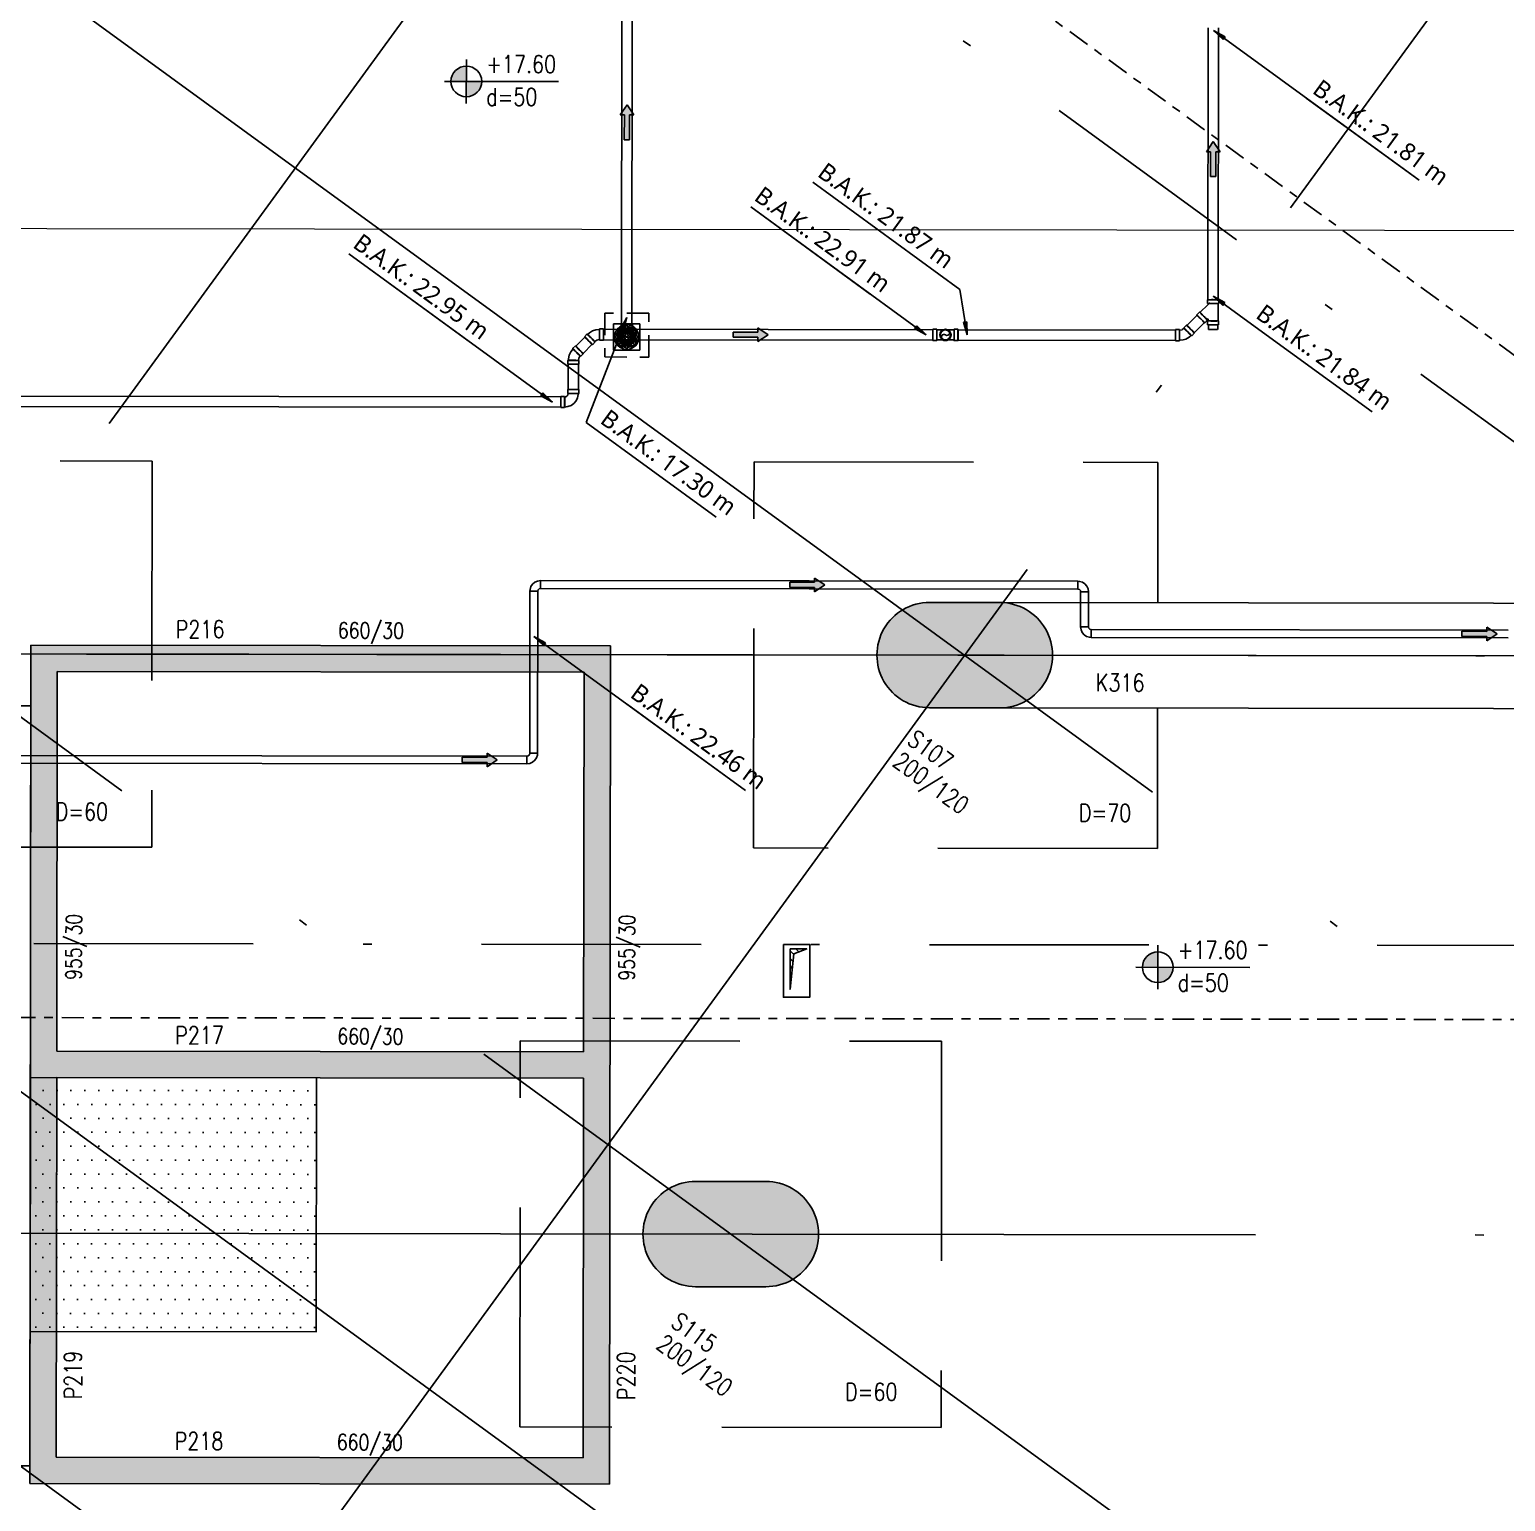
# Model space of a CAD drawing. Header units: millimetres. Extents: x 400382 to 401500, y 4543975 to 4544133.
# Drawn here: x 400808.75 to 400825.56, y 4544073.12 to 4544089.9 of the extents above; entities that cross this region are included whole.
import ezdxf
from ezdxf.enums import TextEntityAlignment as Align

# ---------------------------------------------------------------- set-up
doc = ezdxf.new("R2010")
doc.units = ezdxf.units.MM
for name, pattern in [('AKS', [3, 2.5, -0.25, 0, -0.25]), ('CENTER', [2, 1.25, -0.25, 0.25, -0.25]), ('CIZGI', [0.4, 0.25, -0.15]), ('CONTINU', [0]), ('DASHDOT2', [0.5, 0.25, -0.125, 0, -0.125]), ('HIDDEN', [0.375, 0.25, -0.125])]:
    doc.linetypes.add(name, pattern=pattern)
doc.layers.add('A-DETL', color=90, linetype='Continuous', lineweight=15)
for name, color, linetype in [('aks prota', 2, 'AKS'), ('bosluk prota', 2, 'Continuous'), ('bosluk tarama prota', 8, 'Continuous'), ('kiriş prota', 6, 'Continuous'), ('kolon prota', 1, 'Continuous'), ('kolon tarama prota', 252, 'Continuous'), ('lkolon prota', 4, 'Continuous'), ('lperde prota', 4, 'Continuous'), ('merdiven prota', 2, 'Continuous'), ('perde prota', 1, 'Continuous'), ('PRT-AL-TUNEL_EKSENI', 14, 'DASHDOT2'), ('PRT-MI-a_fit_drainage', 10, 'Continuous'), ('skesit prota', 7, 'Continuous'), ('st-s_level (kot)', 6, 'Continuous'), ('st-s_levelmark (kot işareti)', 4, 'Continuous'), ('TARAMA', 8, 'Continuous'), ('temel prota', 6, 'Continuous'), ('tkolon prota', 6, 'Continuous'), ('tperde prota', 6, 'Continuous')]:
    doc.layers.add(name, color=color, linetype=linetype)
doc.styles.add('OLCU', font='romanstw.shx')
doc.styles.add('Segoe UI Light_1', font='', dxfattribs={"height": 200})
doc.styles.add('TKIRIS', font='romanstw.shx')
doc.styles.add('tkolon', font='romanstw.shx')
doc.styles.get('Segoe UI Light_1').set_extended_font_data('Segoe UI Light')

# ---------------------------------------------------------------- blocks, each defined once
blk = doc.blocks.new('Flow Direction - Flow Direction _25mm_-1035271-_17_70 m  ARA KAT')
at = {"layer": 'TARAMA'}
blk.add_hatch(color=256, dxfattribs=at).paths.add_polyline_path([(0, 0), (-117, -78), (-117, -30), (-400, -30), (-400, 30), (-117, 30), (-117, 78)], flags=0)
for p, q in [((-117, 30), (-400, 30)), ((-400, 30), (-400, -30)), ((-117, 30), (-400, 30)), ((-400, 30), (-400, -30)), ((0, 0), (-117, 78)), ((-117, 78), (-117, 30)), ((-117, 78), (0, 0)), ((-117, 30), (-117, 78)), ((-117, -78), (0, 0)), ((-117, -78), (0, 0)), ((-400, -30), (-117, -30)), ((-117, -30), (-400, -30)), ((-117, -30), (-117, -78)), ((-117, -30), (-117, -78))]:
    blk.add_line(p, q, dxfattribs=at)
blk = doc.blocks.new('17.60 mekanik')
at = {"layer": 'kolon tarama prota'}
for points in [[(141273.4, 63373.5), (141284.4, 63363.1), (141286.7, 63366.3)], [(141273.4, 63070.6), (141284.4, 63060.2), (141286.7, 63063.4)], [(140605.6, 63045.6), (140598.4, 63032.3), (140602.1, 63030.9)], [(140946.8, 63026.2), (140935.9, 63036.6), (140933.5, 63033.4)], [(140993.3, 63026.2), (140992.9, 63041.3), (140989, 63040.7)], [(140521, 62949.2), (140510, 62959.6), (140507.7, 62956.4)], [(140500.2, 62682.1), (140511.2, 62671.6), (140513.5, 62674.8)]]:
    blk.add_hatch(color=256, dxfattribs=at).paths.add_polyline_path(points, flags=0)
for p, q in [((140599.7, 63603), (140599.7, 63037.6)), ((140611.5, 63037.6), (140611.5, 63603)), ((141267.5, 63376.4), (141267.5, 63066.7)), ((141273.4, 63373.5), (141284.4, 63363.1)), ((141286.7, 63366.3), (141273.4, 63373.5)), ((141273.4, 63373.5), (141507.9, 63203.2)), ((141279.3, 63066.7), (141279.3, 63376.4)), ((141284.4, 63363.1), (141286.7, 63366.3)), ((141507.9, 63203.2), (141379.2, 63296.6)), ((140985.1, 63077.9), (140817.3, 63199.9)), ((140746.6, 63171.7), (140882.9, 63072.6)), ((140946.8, 63026.2), (140746.6, 63171.7)), ((140288.8, 63117.9), (140427.8, 63016.9)), ((140521, 62949.2), (140288.8, 63117.9)), ((140993.3, 63026.2), (140985.1, 63077.9)), ((141267.7, 63061.3), (141258.5, 63052.1)), ((141267, 63066.7), (141267, 63062.3)), ((141267.7, 63062.3), (141267.7, 63061.3)), ((141269.4, 63062.9), (141268.7, 63062.3)), ((141270, 63062.3), (141270, 63062.3)), ((141273.4, 63070.6), (141284.4, 63060.2)), ((141286.7, 63063.4), (141273.4, 63070.6)), ((141273.4, 63070.6), (141313, 63041.8)), ((141279.1, 63042.5), (141279.1, 63062.3)), ((141279.8, 63062.3), (141279.8, 63066.7)), ((141284.4, 63060.2), (141286.7, 63063.4)), ((140605.6, 63045.6), (140559.6, 62926)), ((140605.6, 63045.6), (140598.4, 63032.3)), ((140602.1, 63030.9), (140605.6, 63045.6)), ((141255.3, 63049.1), (141243.6, 63037.4)), ((141258.1, 63052.6), (141254.9, 63049.4)), ((141263.9, 63040.4), (141267.1, 63043.6)), ((141266.6, 63044), (141267.7, 63045.1)), ((141267, 63042.5), (141267, 63038.1)), ((141267.7, 63045.1), (141267.7, 63042.5)), ((141279.8, 63038.1), (141279.8, 63042.5)), ((141313, 63041.8), (141454.6, 62939)), ((140560.6, 63026.8), (140557.5, 63023.6)), ((140579.1, 63032.6), (140574.6, 63032.6)), ((140954.3, 63032.1), (140579.1, 63032.1)), ((140620.6, 63038.3), (140590.6, 63038.3)), ((140590.6, 63038.3), (140590.6, 63008.3)), ((140590.6, 63008.3), (140590.6, 63038.3)), ((140590.6, 63038.3), (140620.6, 63038.3)), ((140590.6, 63038.3), (140590.6, 63038.3)), ((140598.4, 63032.3), (140602.1, 63030.9)), ((140599.2, 63037.6), (140599.2, 63033.1)), ((140605.1, 63037.3), (140605.1, 63035.3)), ((140605.1, 63035.3), (140605.1, 63037.3)), ((140605.1, 63037.3), (140605.1, 63037.3)), ((140605.1, 63035.3), (140605.1, 63035.3)), ((140605.1, 63032.8), (140605.1, 63030.8)), ((140605.1, 63030.8), (140605.1, 63032.8)), ((140605.1, 63032.8), (140605.1, 63032.8)), ((140605.1, 63030.8), (140605.1, 63030.8)), ((140605.1, 63028.3), (140605.1, 63026.3)), ((140605.1, 63026.3), (140605.1, 63028.3)), ((140605.1, 63028.3), (140605.1, 63028.3)), ((140605.1, 63026.3), (140605.1, 63026.3)), ((140606.1, 63035.3), (140606.1, 63037.3)), ((140606.1, 63037.3), (140606.1, 63035.3)), ((140606.1, 63037.3), (140606.1, 63037.3)), ((140606.1, 63035.3), (140606.1, 63035.3)), ((140606.1, 63030.8), (140606.1, 63032.8)), ((140606.1, 63032.8), (140606.1, 63030.8)), ((140606.1, 63032.8), (140606.1, 63032.8)), ((140606.1, 63030.8), (140606.1, 63030.8)), ((140606.1, 63026.3), (140606.1, 63028.3)), ((140606.1, 63028.3), (140606.1, 63026.3)), ((140606.1, 63028.3), (140606.1, 63028.3)), ((140606.1, 63026.3), (140606.1, 63026.3)), ((140612, 63033.1), (140612, 63037.6)), ((140620.6, 63008.3), (140620.6, 63038.3)), ((140620.6, 63038.3), (140620.6, 63008.3)), ((140620.6, 63038.3), (140620.6, 63038.3)), ((140935.9, 63036.6), (140933.5, 63033.4)), ((140933.5, 63033.4), (140946.8, 63026.2)), ((140946.8, 63026.2), (140935.9, 63036.6)), ((140958.8, 63032.6), (140954.3, 63032.6)), ((140982.9, 63032.6), (140978.5, 63032.6)), ((141230.7, 63032.1), (140982.9, 63032.1)), ((140992.9, 63041.3), (140989, 63040.7)), ((140989, 63040.7), (140993.3, 63026.2)), ((140993.3, 63026.2), (140992.9, 63041.3)), ((141235.2, 63032.6), (141230.7, 63032.6)), ((141243.3, 63037.8), (141240.1, 63034.6)), ((141249.2, 63025.6), (141252.3, 63028.8)), ((141252, 63029.1), (141263.6, 63040.7)), ((141268.2, 63038.1), (141268.2, 63032.9)), ((141278.7, 63032.9), (141278.7, 63038.1)), ((140547.2, 63013.3), (140544, 63010.2)), ((140557.8, 63023.3), (140547.5, 63013)), ((140555.9, 63004.7), (140566.2, 63015)), ((140566.5, 63014.6), (140569.6, 63017.8)), ((140574.6, 63019.8), (140579.1, 63019.8)), ((140579.1, 63020.3), (140954.3, 63020.3)), ((140590.6, 63008.3), (140620.6, 63008.3)), ((140620.6, 63008.3), (140590.6, 63008.3)), ((140590.6, 63008.3), (140590.6, 63008.3)), ((140593.6, 63023.8), (140591.6, 63023.8)), ((140591.6, 63023.8), (140593.6, 63023.8)), ((140591.6, 63023.8), (140591.6, 63023.8)), ((140591.6, 63022.8), (140593.6, 63022.8)), ((140593.6, 63022.8), (140591.6, 63022.8)), ((140591.6, 63022.8), (140591.6, 63022.8)), ((140593.6, 63023.8), (140593.6, 63023.8)), ((140593.6, 63022.8), (140593.6, 63022.8)), ((140598.1, 63023.8), (140596.1, 63023.8)), ((140596.1, 63023.8), (140598.1, 63023.8)), ((140596.1, 63023.8), (140596.1, 63023.8)), ((140596.1, 63022.8), (140598.1, 63022.8)), ((140598.1, 63022.8), (140596.1, 63022.8)), ((140596.1, 63022.8), (140596.1, 63022.8)), ((140598.1, 63023.8), (140598.1, 63023.8)), ((140598.1, 63022.8), (140598.1, 63022.8)), ((140602.6, 63023.8), (140600.6, 63023.8)), ((140600.6, 63023.8), (140602.6, 63023.8)), ((140600.6, 63023.8), (140600.6, 63023.8)), ((140600.6, 63022.8), (140602.6, 63022.8)), ((140602.6, 63022.8), (140600.6, 63022.8)), ((140600.6, 63022.8), (140600.6, 63022.8)), ((140602.6, 63023.8), (140602.6, 63023.8)), ((140602.6, 63022.8), (140602.6, 63022.8)), ((140605.1, 63020.3), (140605.1, 63018.3)), ((140605.1, 63018.3), (140605.1, 63020.3)), ((140605.1, 63020.3), (140605.1, 63020.3)), ((140605.1, 63018.3), (140605.1, 63018.3)), ((140605.1, 63015.8), (140605.1, 63013.8)), ((140605.1, 63013.8), (140605.1, 63015.8)), ((140605.1, 63015.8), (140605.1, 63015.8)), ((140605.1, 63013.8), (140605.1, 63013.8)), ((140605.1, 63011.3), (140605.1, 63009.3)), ((140605.1, 63009.3), (140605.1, 63011.3)), ((140605.1, 63011.3), (140605.1, 63011.3)), ((140605.1, 63009.3), (140605.1, 63009.3)), ((140606.1, 63018.3), (140606.1, 63020.3)), ((140606.1, 63020.3), (140606.1, 63018.3)), ((140606.1, 63020.3), (140606.1, 63020.3)), ((140606.1, 63018.3), (140606.1, 63018.3)), ((140606.1, 63013.8), (140606.1, 63015.8)), ((140606.1, 63015.8), (140606.1, 63013.8)), ((140606.1, 63015.8), (140606.1, 63015.8)), ((140606.1, 63013.8), (140606.1, 63013.8)), ((140606.1, 63009.3), (140606.1, 63011.3)), ((140606.1, 63011.3), (140606.1, 63009.3)), ((140606.1, 63011.3), (140606.1, 63011.3)), ((140606.1, 63009.3), (140606.1, 63009.3)), ((140610.6, 63023.8), (140608.6, 63023.8)), ((140608.6, 63023.8), (140610.6, 63023.8)), ((140608.6, 63023.8), (140608.6, 63023.8)), ((140608.6, 63022.8), (140610.6, 63022.8)), ((140610.6, 63022.8), (140608.6, 63022.8)), ((140608.6, 63022.8), (140608.6, 63022.8)), ((140610.6, 63023.8), (140610.6, 63023.8)), ((140610.6, 63022.8), (140610.6, 63022.8)), ((140615.1, 63023.8), (140613.1, 63023.8)), ((140613.1, 63023.8), (140615.1, 63023.8)), ((140613.1, 63023.8), (140613.1, 63023.8)), ((140613.1, 63022.8), (140615.1, 63022.8)), ((140615.1, 63022.8), (140613.1, 63022.8)), ((140613.1, 63022.8), (140613.1, 63022.8)), ((140615.1, 63023.8), (140615.1, 63023.8)), ((140615.1, 63022.8), (140615.1, 63022.8)), ((140619.6, 63023.8), (140617.6, 63023.8)), ((140617.6, 63023.8), (140619.6, 63023.8)), ((140617.6, 63023.8), (140617.6, 63023.8)), ((140617.6, 63022.8), (140619.6, 63022.8)), ((140619.6, 63022.8), (140617.6, 63022.8)), ((140617.6, 63022.8), (140617.6, 63022.8)), ((140619.6, 63023.8), (140619.6, 63023.8)), ((140619.6, 63022.8), (140619.6, 63022.8)), ((140620.6, 63008.3), (140620.6, 63008.3)), ((140954.3, 63019.8), (140958.8, 63019.8)), ((140978.5, 63019.8), (140982.9, 63019.8)), ((140982.9, 63020.3), (141230.7, 63020.3)), ((141230.7, 63019.8), (141235.2, 63019.8)), ((140538.5, 62996.7), (140538.5, 62992.3)), ((140538.9, 62992.3), (140538.9, 62963.5)), ((140550.7, 62963.5), (140550.7, 62992.3)), ((140551.2, 62992.3), (140551.2, 62996.7)), ((140553.1, 63001.2), (140556.2, 63004.3)), ((140510, 62959.6), (140507.7, 62956.4)), ((140521, 62949.2), (140510, 62959.6)), ((140538.5, 62963.5), (140538.5, 62959)), ((140551.2, 62959), (140551.2, 62963.5)), ((140530.6, 62955.1), (139279.7, 62955.1)), ((139279.7, 62943.3), (140530.6, 62943.3)), ((140507.7, 62956.4), (140521, 62949.2)), ((140535, 62955.6), (140530.6, 62955.6)), ((140530.6, 62942.8), (140535, 62942.8)), ((140559.6, 62926), (140707.7, 62818.4)), ((141119.9, 62745.7), (140507.8, 62745.7)), ((140507.8, 62745.7), (140507.8, 62741.2)), ((140507.8, 62741.2), (140507.8, 62745.7)), ((140507.8, 62745.7), (140507.8, 62736.8)), ((140507.8, 62736.8), (140507.8, 62745.7)), ((140507.8, 62741.2), (140507.8, 62736.8)), ((140507.8, 62736.8), (140507.8, 62741.2)), ((141119.9, 62745.7), (141119.9, 62741.2)), ((141119.9, 62741.2), (141119.9, 62745.7)), ((141119.9, 62745.7), (141119.9, 62736.8)), ((141119.9, 62736.8), (141119.9, 62745.7)), ((141119.9, 62741.2), (141119.9, 62736.8)), ((141119.9, 62736.8), (141119.9, 62741.2)), ((140495.8, 62733.6), (140495.8, 62548.9)), ((140495.8, 62733.6), (140500.2, 62733.6)), ((140500.2, 62733.6), (140495.8, 62733.6)), ((140495.8, 62733.6), (140504.6, 62733.6)), ((140504.6, 62733.6), (140495.8, 62733.6)), ((140500.2, 62733.6), (140504.6, 62733.6)), ((140504.6, 62733.6), (140500.2, 62733.6)), ((140504.6, 62548.9), (140504.6, 62733.6)), ((140507.8, 62736.8), (141119.9, 62736.8)), ((141123, 62733.6), (141123, 62693.8)), ((141127.5, 62733.6), (141123, 62733.6)), ((141123, 62733.6), (141127.5, 62733.6)), ((141131.9, 62733.6), (141123, 62733.6)), ((141123, 62733.6), (141131.9, 62733.6)), ((141131.9, 62733.6), (141127.5, 62733.6)), ((141127.5, 62733.6), (141131.9, 62733.6)), ((141131.9, 62693.8), (141131.9, 62733.6)), ((141127.5, 62693.8), (141123, 62693.8)), ((141123, 62693.8), (141127.5, 62693.8)), ((141123, 62693.8), (141131.9, 62693.8)), ((141131.9, 62693.8), (141123, 62693.8)), ((141131.9, 62693.8), (141127.5, 62693.8)), ((141127.5, 62693.8), (141131.9, 62693.8)), ((141609.9, 62690.7), (141135.1, 62690.7)), ((141135.1, 62690.7), (141135.1, 62686.2)), ((141135.1, 62686.2), (141135.1, 62690.7)), ((141135.1, 62681.8), (141135.1, 62690.7)), ((141135.1, 62690.7), (141135.1, 62681.8)), ((140500.2, 62682.1), (140511.2, 62671.6)), ((140513.5, 62674.8), (140500.2, 62682.1)), ((140500.2, 62682.1), (140741.5, 62506.7)), ((140511.2, 62671.6), (140513.5, 62674.8)), ((141135.1, 62686.2), (141135.1, 62681.8)), ((141135.1, 62681.8), (141135.1, 62686.2)), ((141135.1, 62681.8), (141609.9, 62681.8)), ((140741.5, 62506.7), (140606.9, 62604.5)), ((140492.6, 62545.7), (139173.1, 62545.7)), ((140492.6, 62541.3), (140492.6, 62545.7)), ((140492.6, 62545.7), (140492.6, 62541.3)), ((140492.6, 62536.8), (140492.6, 62545.7)), ((140492.6, 62545.7), (140492.6, 62536.8)), ((140492.6, 62536.8), (140492.6, 62541.3)), ((140492.6, 62541.3), (140492.6, 62536.8)), ((140495.8, 62548.9), (140500.2, 62548.9)), ((140500.2, 62548.9), (140495.8, 62548.9)), ((140504.6, 62548.9), (140495.8, 62548.9)), ((140495.8, 62548.9), (140504.6, 62548.9)), ((140500.2, 62548.9), (140504.6, 62548.9)), ((140504.6, 62548.9), (140500.2, 62548.9)), ((139173.1, 62536.8), (140492.6, 62536.8))]:
    blk.add_line(p, q, dxfattribs=at)
at = {"layer": 'kolon tarama prota', "flags": 128}
for points in [[(140566.8, 63030.2), (140563.1, 63028.1), (140561.1, 63026.3)], [(140574.6, 63031.9), (140570.4, 63031.4), (140566.8, 63030.2)], [(140599.9, 63023.3), (140599.9, 63023.8), (140599.9, 63025.1), (140599.9, 63027.3), (140599.9, 63030), (140599.9, 63033), (140599.9, 63033.1)], [(140599.9, 63023.3), (140600.4, 63025.6), (140601.7, 63027.5), (140603.7, 63028.7), (140605.6, 63029)], [(140605.6, 63029), (140607.9, 63028.5), (140609.8, 63027.2), (140611, 63025.2), (140611.3, 63023.3)], [(140611.3, 63033.1), (140611.3, 63030.1), (140611.3, 63027.4), (140611.3, 63025.2), (140611.3, 63023.8), (140611.3, 63023.3), (140611.3, 63023.3)], [(140968.6, 63031.9), (140968.1, 63031.9), (140966.8, 63031.9), (140964.6, 63031.9), (140961.9, 63031.9), (140958.9, 63031.9), (140958.8, 63031.9)], [(140962.9, 63026.2), (140963.4, 63028.5), (140964.7, 63030.4), (140966.7, 63031.6), (140968.6, 63031.9)], [(140968.6, 63020.5), (140966.3, 63021), (140964.5, 63022.3), (140963.2, 63024.3), (140962.9, 63026.2)], [(140968.6, 63031.9), (140969.1, 63031.9), (140970.5, 63031.9), (140972.6, 63031.9), (140975.3, 63031.9), (140978.3, 63031.9), (140978.5, 63031.9)], [(140968.6, 63031.9), (140970.9, 63031.4), (140972.8, 63030.1), (140974, 63028.1), (140974.3, 63026.2)], [(140974.3, 63026.2), (140973.9, 63023.9), (140972.5, 63022), (140970.6, 63020.8), (140968.6, 63020.5)], [(141238.1, 63032.5), (141235.5, 63031.9), (141235.2, 63031.9)], [(141240.6, 63034.2), (141238.4, 63032.6), (141238.1, 63032.5)], [(141242.5, 63021.9), (141246.2, 63024), (141248.7, 63026.1)], [(140544.5, 63009.7), (140541.9, 63006.5), (140540.1, 63002.7), (140539.2, 62998.6), (140539.1, 62996.7)], [(140569.2, 63018.2), (140571.4, 63019.8), (140571.5, 63019.8)], [(140571.5, 63019.8), (140574.1, 63020.5), (140574.6, 63020.5)], [(140605.6, 63017.6), (140603.3, 63018), (140601.4, 63019.4), (140600.2, 63021.4), (140599.9, 63023.3)], [(140611.3, 63023.3), (140610.8, 63021), (140609.5, 63019.1), (140607.5, 63017.9), (140605.6, 63017.6)], [(140958.8, 63020.5), (140961.8, 63020.5), (140964.5, 63020.5), (140966.7, 63020.5), (140968.1, 63020.5), (140968.6, 63020.5), (140968.6, 63020.5)], [(140978.5, 63020.5), (140975.4, 63020.5), (140972.7, 63020.5), (140970.5, 63020.5), (140969.1, 63020.5), (140968.6, 63020.5), (140968.6, 63020.5)], [(141235.2, 63020.5), (141239.4, 63021), (141242.5, 63021.9)], [(140550.6, 62996.7), (140551, 62999.3), (140552.4, 63001.4), (140552.6, 63001.7)], [(140535, 62943.5), (140538.8, 62944), (140542.4, 62945.3), (140545.5, 62947.6), (140548, 62950.5), (140549.7, 62953.9), (140550.5, 62957.7), (140550.6, 62959)], [(140539.1, 62959), (140538.7, 62957.1), (140537.4, 62955.7), (140535.5, 62954.9), (140535, 62954.9)], [(140507.8, 62745.7), (140504.5, 62745.2), (140501.4, 62743.8), (140498.8, 62741.6), (140496.9, 62738.8), (140495.9, 62735.6), (140495.8, 62733.6)], [(141131.9, 62733.6), (141131.4, 62737), (141130.1, 62740), (141127.9, 62742.6), (141125.1, 62744.5), (141121.8, 62745.5), (141119.9, 62745.7)], [(140504.6, 62733.6), (140505.1, 62735.3), (140506.4, 62736.4), (140507.8, 62736.8)], [(141119.9, 62736.8), (141121.5, 62736.3), (141122.7, 62735), (141123, 62733.6)], [(141123, 62693.8), (141123.5, 62690.5), (141124.9, 62687.4), (141127.1, 62684.8), (141129.9, 62682.9), (141133.1, 62681.9), (141135.1, 62681.8)], [(141135.1, 62690.7), (141133.4, 62691.1), (141132.3, 62692.4), (141131.9, 62693.8)], [(140495.8, 62548.9), (140495.3, 62547.2), (140494, 62546.1), (140492.6, 62545.7)], [(140492.6, 62536.8), (140495.9, 62537.3), (140499, 62538.7), (140501.6, 62540.9), (140503.5, 62543.7), (140504.5, 62546.9), (140504.6, 62548.9)]]:
    blk.add_lwpolyline(points, dxfattribs=at)
at = {"layer": 'kolon tarama prota'}
for centre, radius, start, end in [((140605.6, 63023.3), 14, 92.0467, 177.9533), ((140605.6, 63023.3), 14, 92.0467, 177.9533), ((140605.6, 63023.3), 12, 92.388, 177.612), ((140605.6, 63023.3), 12, 92.388, 177.612), ((140605.6, 63023.3), 10, 90, 270), ((140605.6, 63023.3), 10, 90, 270), ((140605.6, 63023.3), 9.5, 93.017, 176.983), ((140605.6, 63023.3), 9.5, 93.017, 176.983), ((140605.6, 63023.3), 9, 90, 270), ((140605.6, 63023.3), 9, 90, 270), ((140605.6, 63023.3), 7.5, 93.8226, 176.1774), ((140605.6, 63023.3), 7.5, 93.8226, 176.1774), ((140605.6, 63023.3), 6.38, 90, 270), ((140605.6, 63023.3), 6.38, 90, 270), ((140605.6, 63023.3), 5.9, 144, 324), ((140605.6, 63023.3), 5.72, 90, 270), ((140605.6, 63023.3), 5, 95.7392, 174.2608), ((140605.6, 63023.3), 5, 95.7392, 174.2608), ((140605.6, 63023.3), 5, 90, 270), ((140605.6, 63023.3), 5, 90, 270), ((140605.6, 63023.3), 5.9, 324, 144), ((140605.6, 63023.3), 3, 99.5941, 170.4059), ((140605.6, 63023.3), 3, 99.5941, 170.4059), ((140605.6, 63023.3), 10, 270, 90), ((140605.6, 63023.3), 10, 270, 90), ((140605.6, 63023.3), 9, 270, 90), ((140605.6, 63023.3), 9, 270, 90), ((140605.6, 63023.3), 6.38, 270, 90), ((140605.6, 63023.3), 6.38, 270, 90), ((140605.6, 63023.3), 5.71, 270, 90), ((140605.6, 63023.3), 5, 270, 90), ((140605.6, 63023.3), 5, 270, 90), ((140607.3, 63025.7), 2.95, 234, 54), ((140605.6, 63023.3), 14, 2.0467, 87.9533), ((140605.6, 63023.3), 14, 2.0467, 87.9533), ((140605.6, 63023.3), 12, 2.388, 87.612), ((140605.6, 63023.3), 12, 2.388, 87.612), ((140605.6, 63023.3), 9.5, 3.017, 86.983), ((140605.6, 63023.3), 9.5, 3.017, 86.983), ((140605.6, 63023.3), 7.5, 3.8226, 86.1774), ((140605.6, 63023.3), 7.5, 3.8226, 86.1774), ((140605.6, 63023.3), 5, 5.7392, 84.2608), ((140605.6, 63023.3), 5, 5.7392, 84.2608), ((140605.6, 63023.3), 3, 9.5941, 80.4059), ((140605.6, 63023.3), 3, 9.5941, 80.4059), ((140968.6, 63026.2), 6.38, 0, 180), ((140968.6, 63026.2), 6.38, 0, 180), ((140968.6, 63026.2), 6.38, 0, 180), ((140968.6, 63026.2), 6.38, 0, 180), ((140968.6, 63026.2), 6.38, 180, 0), ((140968.6, 63026.2), 6.38, 180, 0), ((140968.6, 63026.2), 6.38, 180, 0), ((140968.6, 63026.2), 6.38, 180, 0), ((140968.6, 63026.2), 5.9, 144, 324), ((140968.6, 63026.2), 5.72, 0, 180), ((140968.6, 63026.2), 5.72, 0, 180), ((140968.6, 63026.2), 5.71, 180, 0), ((140968.6, 63026.2), 5.71, 180, 0), ((140968.6, 63026.2), 5.9, 324, 144), ((140966.9, 63023.8), 2.95, 54, 234), ((140970.3, 63028.6), 2.95, 234, 54), ((140605.6, 63023.3), 14, 182.0467, 267.9533), ((140605.6, 63023.3), 14, 182.0467, 267.9533), ((140605.6, 63023.3), 12, 182.388, 267.612), ((140605.6, 63023.3), 12, 182.388, 267.612), ((140605.6, 63023.3), 9.5, 183.017, 266.983), ((140605.6, 63023.3), 9.5, 183.017, 266.983), ((140605.6, 63023.3), 7.5, 183.8226, 266.1774), ((140605.6, 63023.3), 7.5, 183.8226, 266.1774), ((140605.6, 63023.3), 5, 185.7392, 264.2608), ((140605.6, 63023.3), 5, 185.7392, 264.2608), ((140603.9, 63020.9), 2.95, 54, 234), ((140605.6, 63023.3), 3, 189.5941, 260.4059), ((140605.6, 63023.3), 3, 189.5941, 260.4059), ((140605.6, 63023.3), 5, 275.7392, 354.2608), ((140605.6, 63023.3), 3, 279.5941, 350.4059), ((140605.6, 63023.3), 9.5, 273.017, 356.983), ((140605.6, 63023.3), 7.5, 273.8226, 356.1774), ((140605.6, 63023.3), 14, 272.0467, 357.9533), ((140605.6, 63023.3), 12, 272.388, 357.612), ((140605.6, 63023.3), 3, 279.5941, 350.4059), ((140605.6, 63023.3), 5, 275.7392, 354.2608), ((140605.6, 63023.3), 7.5, 273.8226, 356.1774), ((140605.6, 63023.3), 9.5, 273.017, 356.983), ((140605.6, 63023.3), 12, 272.388, 357.612), ((140605.6, 63023.3), 14, 272.0467, 357.9533)]:
    blk.add_arc(centre, radius, start, end, dxfattribs=at)
for centre, major_axis, ratio, start_param, end_param in [((141273.4, 63066.7), (6.38, 0), 0.01, 6.279043, 9.420636), ((141273.4, 63066.7), (6.38, 0), 0.01, 3.137451, 6.279043), ((141273.4, 63062.3), (6.38, 0), 0.01, 6.279043, 9.420636), ((141273.4, 63062.3), (6.38, 0), 0.01, 3.137451, 6.279043), ((141273.4, 63066.7), (5.9, 0), 0.01, 1.570796, 3.141593), ((141273.4, 63066.7), (5.9, 0), 0.01, 3.141593, 4.712389), ((141273.4, 63062.3), (5.72, 0), 0.01, 6.279043, 9.420636), ((141273.4, 63062.3), (5.71, 0), 0.01, 3.137451, 6.279043), ((141273.4, 63058.9), (-4.04, 4.04), 0.009999, 5.715132, 6.287328), ((141273.4, 63058.9), (-4.04, 4.04), 0.009999, 0.004142, 0.576338), ((141273.4, 63066.7), (5.9, 0), 0.01, 0, 1.570796), ((141273.4, 63066.7), (5.9, 0), 0.01, 4.712389, 6.283185), ((141259.4, 63044.9), (-4.51, 4.51), 0.009999, 3.145735, 6.287328), ((141259.4, 63044.9), (-4.51, 4.51), 0.009999, 0.004142, 3.145735), ((141259.4, 63044.9), (-4.17, 4.17), 0.01, 0, 1.570796), ((141259.4, 63044.9), (-4.17, 4.17), 0.01, 4.712389, 6.283185), ((141262.6, 63048.1), (-4.51, 4.51), 0.009999, 3.145735, 6.287328), ((141262.6, 63048.1), (-4.51, 4.51), 0.009999, 0.004142, 3.145735), ((141262.6, 63048.1), (-4.04, 4.04), 0.009999, 0.004142, 3.145735), ((141262.6, 63048.1), (-4.04, 4.04), 0.009999, 3.145735, 6.287328), ((141259.4, 63044.9), (-4.17, 4.17), 0.01, 1.570796, 3.141593), ((141259.4, 63044.9), (-4.17, 4.17), 0.01, 3.141593, 4.712389), ((141273.4, 63042.5), (6.38, 0), 0.01, 6.279043, 9.420636), ((141273.4, 63042.5), (6.38, 0), 0.01, 3.137451, 6.279043), ((141273.4, 63042.5), (5.71, 0), 0.01, 6.279043, 9.420636), ((141273.4, 63042.5), (5.72, 0), 0.01, 3.137451, 6.279043), ((140565.1, 63022.3), (-4.51, 4.51), 0.010245, 3.137696, 6.279288), ((140565.1, 63022.3), (-4.51, 4.51), 0.010245, 6.279288, 9.420881), ((140565.1, 63022.3), (-4.04, 4.04), 0.010245, 3.137696, 6.279288), ((140565.1, 63022.3), (-4.04, 4.04), 0.010245, 6.279288, 9.420881), ((140574.6, 63026.2), (0, 6.38), 0.01, 0.004489, 3.146082), ((140574.6, 63026.2), (0, 6.38), 0.01, 3.146082, 6.287674), ((140574.6, 63026.2), (0, 5.71), 0.01, 3.146082, 6.287674), ((140574.6, 63026.2), (0, 5.71), 0.01, 0.004489, 3.146082), ((140579.1, 63026.2), (0, 6.38), 0.01, 0.004489, 3.146082), ((140579.1, 63026.2), (0, 5.9), 0.01, 0, 1.570796), ((140579.1, 63026.2), (0, 5.9), 0.01, 1.570796, 3.141593), ((140579.1, 63026.2), (0, 6.38), 0.01, 3.146082, 6.287674), ((140579.1, 63026.2), (0, 5.9), 0.01, 4.712389, 6.283185), ((140579.1, 63026.2), (0, 5.9), 0.01, 3.141593, 4.712389), ((140605.6, 63033.1), (-6.38, 0), 0.01, 4.712389, 7.853982), ((140605.6, 63037.6), (-6.38, 0), 0.01, 4.712389, 7.853982), ((140605.6, 63033.1), (-5.71, 0), 0.01, 4.712389, 7.853982), ((140605.6, 63037.6), (5.9, 0), 0.01, 1.570796, 3.141593), ((140605.6, 63037.6), (5.9, 0), 0.01, 3.141593, 4.712389), ((140605.6, 63037.6), (5.9, 0), 0.01, 0, 1.570796), ((140605.6, 63037.6), (5.9, 0), 0.01, 4.712389, 6.283185), ((140605.6, 63037.6), (6.38, 0), 0.01, 4.712389, 7.853982), ((140605.6, 63033.1), (5.71, 0), 0.01, 4.712389, 7.853982), ((140605.6, 63033.1), (-6.38, 0), 0.01, 1.570796, 4.712389), ((140954.3, 63026.2), (0, 6.38), 0.01, 4.712389, 7.853982), ((140954.3, 63026.2), (0, 5.9), 0.01, 0, 1.570796), ((140954.3, 63026.2), (0, 5.9), 0.01, 4.712389, 6.283185), ((140954.3, 63026.2), (0, 5.9), 0.01, 1.570796, 3.141593), ((140954.3, 63026.2), (0, 5.9), 0.01, 3.141593, 4.712389), ((140954.3, 63026.2), (0, 6.38), 0.01, 1.570796, 4.712389), ((140958.8, 63026.2), (0, 6.38), 0.01, 4.712389, 7.853982), ((140958.8, 63026.2), (0, 5.71), 0.01, 4.712389, 7.853982), ((140958.8, 63026.2), (0, 6.38), 0.01, 1.570796, 4.712389), ((140958.8, 63026.2), (0, 5.72), 0.01, 1.570796, 4.712389), ((140978.5, 63026.2), (0, 6.38), 0.01, 4.712389, 7.853982), ((140978.5, 63026.2), (0, 5.71), 0.01, 4.712389, 7.853982), ((140978.5, 63026.2), (0, -5.71), 0.01, 4.712389, 7.853982), ((140978.5, 63026.2), (0, 6.38), 0.01, 1.570796, 4.712389), ((140982.9, 63026.2), (0, 6.38), 0.01, 4.712389, 7.853982), ((140982.9, 63026.2), (0, 5.9), 0.01, 0, 1.570796), ((140982.9, 63026.2), (0, 5.9), 0.01, 1.570796, 3.141593), ((140982.9, 63026.2), (0, -6.38), 0.01, 4.712389, 7.853982), ((140982.9, 63026.2), (0, 5.9), 0.01, 4.712389, 6.283185), ((140982.9, 63026.2), (0, 5.9), 0.01, 3.141593, 4.712389), ((141230.7, 63026.2), (0, -6.38), 0.01, 0.004142, 3.145735), ((141230.7, 63026.2), (0, -6.38), 0.01, 3.145735, 6.287327), ((141230.7, 63026.2), (0, 5.9), 0.01, 0, 1.570796), ((141230.7, 63026.2), (0, 5.9), 0.01, 4.712389, 6.283185), ((141230.7, 63026.2), (0, 5.9), 0.01, 1.570796, 3.141593), ((141230.7, 63026.2), (0, 5.9), 0.01, 3.141593, 4.712389), ((141235.2, 63026.2), (0, -6.38), 0.01, 3.145735, 6.287327), ((141235.2, 63026.2), (0, -5.72), 0.01, 3.145735, 6.287327), ((141235.2, 63026.2), (0, -6.38), 0.01, 0.004142, 3.145735), ((141235.2, 63026.2), (0, -5.71), 0.01, 0.004142, 3.145735), ((141244.6, 63030.1), (4.51, -4.51), 0.01, 6.279043, 9.420636), ((141244.6, 63030.1), (4.51, -4.51), 0.01, 3.137451, 6.279043), ((141244.6, 63030.1), (4.04, -4.04), 0.01, 6.279043, 9.420636), ((141244.6, 63030.1), (4.04, -4.04), 0.01, 3.137451, 6.279043), ((141247.8, 63033.3), (4.51, -4.51), 0.01, 3.137451, 6.279043), ((141247.8, 63033.3), (4.51, -4.51), 0.01, 6.279043, 9.420636), ((141247.8, 63033.3), (-4.17, 4.17), 0.01, 4.712389, 6.283185), ((141247.8, 63033.3), (-4.17, 4.17), 0.01, 0, 1.570796), ((141247.8, 63033.3), (-4.17, 4.17), 0.01, 1.570796, 3.141593), ((141247.8, 63033.3), (-4.17, 4.17), 0.01, 3.141593, 4.712389), ((141273.4, 63038.1), (6.38, 0), 0.01, 6.279043, 9.420636), ((141273.4, 63038.1), (6.38, 0), 0.01, 3.137451, 6.279043), ((141273.4, 63038.1), (5.24, 0), 0.01, 6.279043, 9.420636), ((141273.4, 63038.1), (5.24, 0), 0.01, 3.137451, 6.279043), ((141273.4, 63032.9), (5.24, 0), 0.01, 3.137451, 6.279043), ((141273.4, 63032.9), (5.24, 0), 0.01, 6.279043, 9.420636), ((140548.6, 63005.7), (-4.51, 4.51), 0.010245, 6.262267, 9.403859), ((140548.6, 63005.7), (-4.51, 4.51), 0.010245, 3.120674, 6.262267), ((140548.6, 63005.7), (-4.04, 4.04), 0.010245, 3.120674, 6.262267), ((140548.6, 63005.7), (-4.04, 4.04), 0.010245, 6.262267, 9.403859), ((140551.7, 63008.8), (-4.51, 4.51), 0.010245, 6.262267, 9.403859), ((140551.7, 63008.8), (-4.51, 4.51), 0.010245, 3.120674, 6.262267), ((140551.7, 63008.8), (-4.17, 4.17), 0.010256, 0, 1.570796), ((140551.7, 63008.8), (-4.17, 4.17), 0.010256, 4.712389, 6.283185), ((140551.7, 63008.8), (-4.17, 4.17), 0.010256, 3.141593, 4.712389), ((140551.7, 63008.8), (-4.17, 4.17), 0.010256, 1.570796, 3.141593), ((140562, 63019.1), (-4.51, 4.51), 0.010245, 6.279288, 9.420881), ((140562, 63019.1), (-4.51, 4.51), 0.010245, 3.137696, 6.279288), ((140562, 63019.1), (-4.17, 4.17), 0.010256, 4.712389, 6.283185), ((140562, 63019.1), (-4.17, 4.17), 0.010256, 0, 1.570796), ((140562, 63019.1), (-4.17, 4.17), 0.010256, 1.570796, 3.141593), ((140562, 63019.1), (-4.17, 4.17), 0.010256, 3.141593, 4.712389), ((140544.8, 62996.7), (6.38, 0), 0.007549, 0.022035, 3.163628), ((140544.8, 62992.3), (6.38, 0), 0.007549, 0.022035, 3.163628), ((140544.8, 62996.7), (6.38, 0), 0.007549, 3.163628, 6.305221), ((140544.8, 62992.3), (6.38, 0), 0.007549, 3.163628, 6.305221), ((140544.8, 62992.3), (5.9, 0), 0.007549, 1.570796, 3.141593), ((140544.8, 62992.3), (5.9, 0), 0.007549, 3.141593, 4.712389), ((140544.8, 62996.7), (5.71, 0), 0.007549, 0.022035, 3.163628), ((140544.8, 62996.7), (5.72, 0), 0.007549, 3.163628, 6.305221), ((140544.8, 62992.3), (5.9, 0), 0.007549, 0, 1.570796), ((140544.8, 62992.3), (5.9, 0), 0.007549, 4.712389, 6.283185), ((140544.8, 62963.5), (6.38, 0), 0.007549, 0.009999, 3.151592), ((140544.8, 62959), (6.38, 0), 0.007549, 0.009999, 3.151592), ((140544.8, 62963.5), (6.38, 0), 0.007549, 3.151592, 6.293185), ((140544.8, 62959), (6.38, 0), 0.007549, 3.151592, 6.293185), ((140544.8, 62963.5), (5.9, 0), 0.007549, 3.141593, 4.712389), ((140544.8, 62963.5), (5.9, 0), 0.007549, 1.570796, 3.141593), ((140544.8, 62959), (5.71, 0), 0.007549, 0.009999, 3.151592), ((140544.8, 62959), (5.72, 0), 0.007549, 3.151592, 6.293185), ((140544.8, 62963.5), (5.9, 0), 0.007549, 4.712389, 6.283185), ((140544.8, 62963.5), (5.9, 0), 0.007549, 0, 1.570796), ((140530.6, 62949.2), (0, 6.38), 0.01, 6.275637, 9.417229), ((140530.6, 62949.2), (0, 5.9), 0.01, 0, 1.570796), ((140530.6, 62949.2), (0, 5.9), 0.01, 1.570796, 3.141593), ((140530.6, 62949.2), (0, 6.38), 0.01, 3.134044, 6.275637), ((140530.6, 62949.2), (0, 5.9), 0.01, 4.712389, 6.283185), ((140530.6, 62949.2), (0, 5.9), 0.01, 3.141593, 4.712389), ((140535, 62949.2), (0, 6.38), 0.01, 6.275637, 9.417229), ((140535, 62949.2), (0, 5.72), 0.01, 6.275637, 9.417229), ((140535, 62949.2), (0, 6.38), 0.01, 3.134044, 6.275637), ((140535, 62949.2), (0, 5.71), 0.01, 3.134044, 6.275637)]:
    blk.add_ellipse(centre, major_axis=major_axis, ratio=ratio, start_param=start_param, end_param=end_param, dxfattribs=at)
at = {"layer": 'kolon tarama prota', "xscale": 0.1, "yscale": 0.1, "zscale": 0.1}
for p, rotation in [((140605.6, 63288.1), 89.99999999999984), ((141273.4, 63247.1), 89.99999999999979)]:
    blk.add_blockref('Flow Direction - Flow Direction _25mm_-1035271-_17_70 m  ARA KAT', p, dxfattribs=dict(at, rotation=rotation))
for p in [(140766.8, 63026.2), (140831.6, 62741.2), (141597.3, 62686.2), (140458.8, 62541.3)]:
    blk.add_blockref('Flow Direction - Flow Direction _25mm_-1035271-_17_70 m  ARA KAT', p, dxfattribs=at)
at = {"layer": 'kolon tarama prota', "char_height": 20, "attachment_point": 1, "rotation": 324, "line_spacing_factor": 1.142579, "style": 'Segoe UI Light_1'}
for s, insert, width in [('B.A.K.: 21.81 m', (141396.7, 63319.3), 202.097), ('B.A.K.: 21.87 m', (140833.1, 63223.8), 207.124), ('B.A.K.: 22.91 m', (140761, 63196.6), 207.627), ('B.A.K.: 22.95 m', (140304, 63142.2), 213.157), ('B.A.K.: 21.84 m', (141332.5, 63063.1), 208.13), ('B.A.K.: 17.30 m', (140585.9, 62942.3), 207.124), ('B.A.K.: 22.46 m', (140620.5, 62630), 213.66)]:
    blk.add_mtext(s, dxfattribs=dict(at, insert=insert, width=width))
blk = doc.blocks.new('PLAN_KOT')
at = {"layer": 'st-s_levelmark (kot işareti)'}
h = blk.add_hatch(color=256, dxfattribs=at)
h.paths.add_polyline_path([(0, 17.5, 0.414214), (-17.5, 0), (0, 0)])
h.paths.add_polyline_path([(17.5, 0), (0, 0), (0, -17.5, 0.414214)])
for p, q in [((0, 25), (0, -25)), ((105, 0), (-25, 0))]:
    blk.add_line(p, q, dxfattribs=at)
blk.add_circle((0, 0), 17.5, dxfattribs=at)
at = {"layer": 'st-s_level (kot)', "color": 6, "style": 'OLCU', "width": 0.8}
for tag, p in [('KOT', (22.7, 9.8)), ('DÖŞEME_KALINLIĞI', (22.7, -27.6))]:
    blk.add_attdef(tag, p, '', height=20, dxfattribs=at)
blk = doc.blocks.new('YER SUZGECI_20x20')
at = {"color": 2}
blk.add_lwpolyline([(-20, 0), (0, 0), (0, 20), (-20, 20)], close=True, dxfattribs=at)
for points in [[(0, 20), (-20, 0)], [(-20, 20), (0, 0)]]:
    blk.add_lwpolyline(points, dxfattribs=at)
blk.add_circle((-10, 10), 7, dxfattribs=at)

msp = doc.modelspace()

# ---------------------------------------------------------------- hatches: boundary and pattern name
at = {"layer": 'bosluk tarama prota'}
h = msp.add_hatch(dxfattribs=at)
h.set_pattern_fill('ANSI31', color=256, scale=0.5, angle=115.0461)
h.set_pattern_definition([(315.04615, (400820.610716, 4544048.64595), (0.04415856, 0.04422976), [])])
h.paths.add_polyline_path([(400817.408, 4544079.419), (400817.599, 4544079.419), (400817.451, 4544079.364), (400817.408, 4544078.959)])
at = {"layer": 'kolon tarama prota'}
h = msp.add_hatch(color=256, dxfattribs=at)
h.dxf.hatch_style = 1
edge = h.paths.add_edge_path()
edge.add_arc((400818.997, 4544082.767), 0.6, 89.9285, 269.9285)
edge.add_line((400818.997, 4544082.167), (400819.797, 4544082.166))
edge.add_arc((400819.797, 4544082.766), 0.6, 269.9285, 449.9285)
edge.add_line((400819.798, 4544083.366), (400818.998, 4544083.367))
h = msp.add_hatch(color=256, dxfattribs=at)
h.dxf.hatch_style = 1
h.paths.add_polyline_path([(400815.362, 4544082.871), (400808.762, 4544082.879), (400808.75, 4544073.329), (400815.35, 4544073.321)])
h.paths.add_polyline_path([(400809.057, 4544078.254), (400809.062, 4544082.579), (400815.062, 4544082.571), (400815.057, 4544078.246)], flags=16)
h.paths.add_polyline_path([(400815.056, 4544077.946), (400815.051, 4544073.621), (400809.051, 4544073.629), (400809.056, 4544077.954)], flags=16)
h = msp.add_hatch(dxfattribs=at)
h.set_pattern_fill('DOTS', color=2, scale=0.1, angle=-0.0715)
h.set_pattern_definition([(359.928458, (399108.95614, 4543658.28852), (0.079573161, 0.158650765), [0, -0.15875])])
h.paths.add_polyline_path([(400812.015, 4544077.95), (400808.756, 4544077.954), (400808.753, 4544075.06), (400812.012, 4544075.056)])
h = msp.add_hatch(color=256, dxfattribs=at)
h.dxf.hatch_style = 1
edge = h.paths.add_edge_path()
edge.add_arc((400816.332, 4544076.17), 0.6, 89.9285, 269.9285)
edge.add_line((400816.332, 4544075.57), (400817.132, 4544075.569))
edge.add_arc((400817.132, 4544076.169), 0.6, 269.9285, 449.9285)
edge.add_line((400817.133, 4544076.769), (400816.333, 4544076.77))

# ---------------------------------------------------------------- linework, layer by layer
at = {"layer": 'A-DETL', "color": 1, "lineweight": 5}
msp.add_lwpolyline([(400720.575, 4544087.739), (400879.024, 4544087.542)], dxfattribs=at)
at = {"layer": 'aks prota', "ltscale": 10}
for p, q in [((400845.867, 4544063.483), (400762.755, 4544124.026)), ((400845.867, 4544063.483), (400762.755, 4544124.026)), ((400834.128, 4544063.498), (400758.693, 4544118.449)), ((400828.258, 4544063.505), (400756.661, 4544115.66)), ((400828.258, 4544063.505), (400756.661, 4544115.66)), ((400822.389, 4544063.512), (400754.63, 4544112.871)), ((400791.932, 4544061.078), (400819.429, 4544098.825)), ((400791.932, 4544061.078), (400819.429, 4544098.825)), ((400805.387, 4544063.534), (400827.051, 4544093.273)), ((400805.387, 4544063.534), (400827.051, 4544093.273)), ((400882.918, 4544082.687), (400716.999, 4544082.894)), ((400864.496, 4544082.71), (400741.083, 4544082.864)), ((400882.91, 4544076.087), (400716.991, 4544076.294))]:
    msp.add_line(p, q, dxfattribs=at)
at = {"layer": 'bosluk prota'}
msp.add_lwpolyline([(400817.408, 4544079.419), (400817.599, 4544079.419), (400817.451, 4544079.364), (400817.408, 4544078.959)], close=True, dxfattribs=at)
at = {"layer": 'kiriş prota'}
for points in [[(400836.584, 4544083.345), (400819.84, 4544083.367)], [(400836.582, 4544082.145), (400819.838, 4544082.167)]]:
    msp.add_lwpolyline(points, dxfattribs=at)
msp.add_lwpolyline([(400817.634, 4544079.468), (400817.633, 4544078.868), (400817.333, 4544078.869), (400817.334, 4544079.469)], close=True, dxfattribs=at)
at = {"layer": 'kolon prota', "color": 1}
for points in [[(400818.998, 4544083.367, 1), (400818.997, 4544082.167), (400819.797, 4544082.166, 1), (400819.798, 4544083.366)], [(400816.333, 4544076.77, 1), (400816.332, 4544075.57), (400817.132, 4544075.569, 1), (400817.133, 4544076.769)]]:
    msp.add_lwpolyline(points, format="xyb", close=True, dxfattribs=at)
at = {"layer": 'perde prota'}
msp.add_lwpolyline([(400808.762, 4544082.879), (400815.362, 4544082.871), (400815.35, 4544073.321), (400808.75, 4544073.329)], close=True, dxfattribs=at)
for points in [[(400809.057, 4544078.254), (400809.062, 4544082.579), (400815.062, 4544082.571), (400815.057, 4544078.246)], [(400815.057, 4544078.246), (400809.057, 4544078.254)], [(400815.056, 4544077.946), (400815.051, 4544073.621), (400809.051, 4544073.629), (400809.056, 4544077.954)], [(400809.056, 4544077.954), (400815.056, 4544077.946)]]:
    msp.add_lwpolyline(points, dxfattribs=at)
at = {"layer": 'PRT-AL-TUNEL_EKSENI', "ltscale": 10}
for p, q in [((400855.471, 4544063.477), (400766.074, 4544128.598)), ((400716.995, 4544079.594), (400882.914, 4544079.387))]:
    msp.add_line(p, q, dxfattribs=at)
at = {"layer": 'PRT-MI-a_fit_drainage', "color": 2, "linetype": 'CIZGI'}
msp.add_lwpolyline([(400815.798, 4544086.663), (400815.298, 4544086.664), (400815.298, 4544086.164), (400815.798, 4544086.163)], close=True, dxfattribs=at)
at = {"layer": 'skesit prota', "linetype": 'CENTER', "ltscale": 0.2}
for points in [[(400765.024, 4544130.352), (400860.966, 4544060.463)], [(400712.313, 4544078.757), (400879.094, 4544078.548)]]:
    msp.add_lwpolyline(points, dxfattribs=at)
at = {"layer": 'temel prota', "linetype": 'HIDDEN', "ltscale": 10}
for points in [[(400805.344, 4544084.984), (400810.144, 4544084.978), (400810.138, 4544080.578), (400805.338, 4544080.584)], [(400814.335, 4544078.372), (400819.135, 4544078.366), (400819.13, 4544073.966), (400814.33, 4544073.972)]]:
    msp.add_lwpolyline(points, close=True, dxfattribs=at)
msp.add_lwpolyline([(400821.595, 4544082.165), (400821.593, 4544080.563), (400816.993, 4544080.569), (400816.998, 4544084.969), (400821.598, 4544084.963), (400821.596, 4544083.365)], dxfattribs=at)
at = {"layer": 'temel prota'}
for points in [[(400808.511, 4544082.19), (400808.761, 4544082.19), (400808.751, 4544073.529), (400808.501, 4544073.53)], [(400808.756, 4544077.954), (400808.753, 4544075.06), (400812.012, 4544075.056), (400812.015, 4544077.95)]]:
    msp.add_lwpolyline(points, close=True, dxfattribs=at)

# ---------------------------------------------------------------- block references
at = {"layer": 'merdiven prota', "xscale": 0.01, "yscale": 0.01, "zscale": 0.01, "rotation": 359.9284577011093}
msp.add_blockref('17.60 mekanik', (399408.706, 4543457.914), dxfattribs=at)
at = {"layer": 'PRT-MI-a_fit_drainage', "color": 2, "xscale": 0.01, "yscale": 0.01, "zscale": 0.01, "rotation": 179.9284577011076}
msp.add_blockref('YER SUZGECI_20x20', (400815.448, 4544086.491), dxfattribs=at)
at = {"layer": 'st-s_level (kot)', "linetype": 'CONTINU', "ltscale": 0.1, "xscale": 0.01, "yscale": 0.01, "zscale": 0.01, "rotation": 359.9284577011093}
for p in [(400813.721, 4544089.304), (400821.597, 4544079.21)]:
    msp.add_blockref('PLAN_KOT', p, dxfattribs=at).add_auto_attribs({'KOT': '+17.60', 'DÖŞEME_KALINLIĞI': 'd=50'})

# ---------------------------------------------------------------- texts
at = {"layer": 'kiriş prota', "ltscale": 0.05, "style": 'TKIRIS', "width": 0.8}
msp.add_text('K316', height=0.2, rotation=359.5105, dxfattribs=at).set_placement((400820.891, 4544082.456), align=Align.MIDDLE_LEFT)
at = {"layer": 'lkolon prota', "style": 'tkolon', "width": 0.8}
for p in [(400818.563, 4544081.516), (400815.87, 4544074.879)]:
    msp.add_text('200/120', height=0.2, rotation=323.9285, dxfattribs=at).set_placement(p)
at = {"layer": 'lperde prota', "style": 'tkolon', "width": 0.8}
for s, rotation, p in [('660/30', 359.568, (400812.258, 4544083.05)), ('955/30', 89.568, (400809.247, 4544079.066)), ('955/30', 89.568, (400815.547, 4544079.058)), ('660/30', 359.568, (400812.252, 4544078.425)), ('660/30', 359.568, (400812.246, 4544073.8))]:
    msp.add_text(s, height=0.18, rotation=rotation, dxfattribs=at).set_placement(p, align=Align.MIDDLE_LEFT)
at = {"layer": 'st-s_level (kot)', "color": 6, "style": 'OLCU', "width": 0.8}
for tag, p in [('D=60', (400809.044, 4544080.884)), ('D=70', (400820.698, 4544080.869)), ('D=60', (400818.035, 4544074.272))]:
    msp.add_attdef(tag, p, '', height=0.2, rotation=359.9285, dxfattribs=at)
at = {"layer": 'tkolon prota', "style": 'tkolon', "width": 0.8}
for s, p in [('S107', (400818.729, 4544081.765)), ('S115', (400816.037, 4544075.128))]:
    msp.add_text(s, height=0.2, rotation=323.9285, dxfattribs=at).set_placement(p)
at = {"layer": 'tperde prota', "style": 'tkolon', "width": 0.8}
for s, rotation, p in [('P216', 0.3977, (400810.411, 4544083.059)), ('P217', 0.3977, (400810.405, 4544078.434)), ('P219', 90.3977, (400809.243, 4544074.285)), ('P220', 90.3977, (400815.543, 4544074.277)), ('P218', 0.3977, (400810.399, 4544073.809))]:
    msp.add_text(s, height=0.2, rotation=rotation, dxfattribs=at).set_placement(p, align=Align.MIDDLE_LEFT)

doc.saveas('drawing.dxf')
